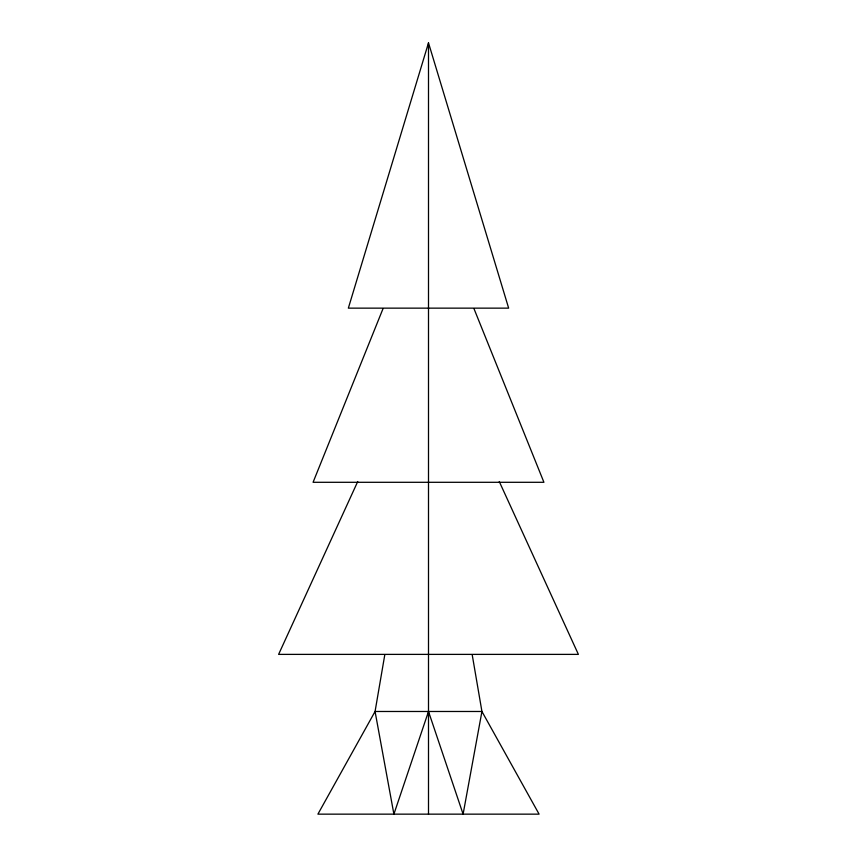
<?xml version="1.0" encoding="UTF-8"?>
<svg xmlns="http://www.w3.org/2000/svg" width="857" height="857" viewBox="0 0 857 857"><rect width="100%" height="100%" fill="white"/><g stroke="black" fill="none" stroke-linecap="round" stroke-linejoin="round"><path stroke-width="1.29" d="M384.761 654.952L375.066 711.481L317.904 814.15L539.096 814.15L481.934 711.481L472.239 654.952M428.5 42.85L348.349 308.145L508.651 308.145L428.5 42.85L428.5 814.15M383.025 308.659L313.073 482.298L543.927 482.298L473.975 308.659M357.733 481.538L278.611 654.384L578.389 654.384L499.267 481.538M481.934 711.481L463.101 814.15L428.5 711.481L393.899 814.15L375.066 711.481L481.934 711.481"/></g></svg>
